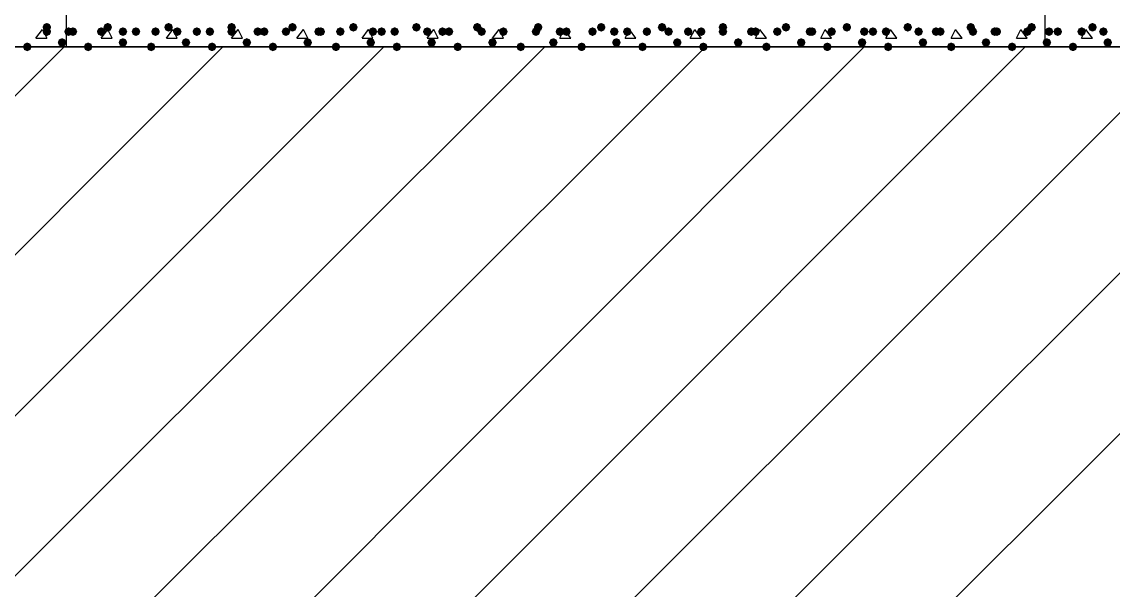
# Model space of a CAD drawing. Header units: millimetres. Extents: x 0 to 420, y 0 to 297.
# Drawn here: x 173.93 to 195.18, y 188.56 to 199.62 of the extents above; entities that cross this region are included whole.
import ezdxf

# ---------------------------------------------------------------- set-up
doc = ezdxf.new("R2010")
doc.units = ezdxf.units.MM
doc.layers.get('0').update_dxf_attribs({"linetype": 'CONTINUOUS'})

msp = doc.modelspace()

# ---------------------------------------------------------------- hatches: boundary and pattern name
at = {"true_color": 0x000007}
for points in [[(174.498, 199.517), (174.473129, 199.457204), (174.413333, 199.432333), (174.353538, 199.457204), (174.328667, 199.517), (174.353537, 199.576796), (174.413333, 199.601667), (174.473129, 199.576796)], [(194.860333, 199.517), (194.835462, 199.457204), (194.775667, 199.432333), (194.715871, 199.457204), (194.691, 199.517), (194.715871, 199.576796), (194.775667, 199.601667), (194.835462, 199.576796)], [(174.498, 199.432333), (174.473129, 199.372537), (174.413333, 199.347667), (174.353538, 199.372537), (174.328667, 199.432333), (174.353537, 199.492129), (174.413333, 199.517), (174.473129, 199.492129)], [(194.013667, 199.432333), (193.988796, 199.372537), (193.929, 199.347667), (193.869204, 199.372537), (193.844333, 199.432333), (193.869204, 199.492129), (193.929, 199.517), (193.988796, 199.492129)], [(194.183, 199.432333), (194.158129, 199.372537), (194.098333, 199.347667), (194.038538, 199.372537), (194.013667, 199.432333), (194.038537, 199.492129), (194.098333, 199.517), (194.158129, 199.492129)], [(194.648667, 199.432333), (194.623796, 199.372537), (194.564, 199.347667), (194.504204, 199.372537), (194.479333, 199.432333), (194.504204, 199.492129), (194.564, 199.517), (194.623796, 199.492129)], [(195.072, 199.432333), (195.047129, 199.372537), (194.987333, 199.347667), (194.927538, 199.372537), (194.902667, 199.432333), (194.927537, 199.492129), (194.987333, 199.517), (195.047129, 199.492129)], [(174.117, 199.136), (174.092129, 199.076204), (174.032333, 199.051333), (173.972537, 199.076204), (173.947667, 199.136), (173.972537, 199.195796), (174.032333, 199.220667), (174.092129, 199.195796)], [(174.794333, 199.220667), (174.769463, 199.160871), (174.709667, 199.136), (174.649871, 199.160871), (174.625, 199.220667), (174.649871, 199.280462), (174.709667, 199.305333), (174.769462, 199.280463)], [(193.971333, 199.220667), (193.946463, 199.160871), (193.886667, 199.136), (193.826871, 199.160871), (193.802, 199.220667), (193.826871, 199.280462), (193.886667, 199.305333), (193.946462, 199.280463)], [(194.479333, 199.136), (194.454463, 199.076204), (194.394667, 199.051333), (194.334871, 199.076204), (194.31, 199.136), (194.334871, 199.195796), (194.394667, 199.220667), (194.454462, 199.195796)], [(195.156667, 199.220667), (195.131796, 199.160871), (195.072, 199.136), (195.012204, 199.160871), (194.987333, 199.220667), (195.012204, 199.280462), (195.072, 199.305333), (195.131796, 199.280463)]]:
    msp.add_hatch(color=0, dxfattribs=at).paths.add_polyline_path(points, flags=0)
at = {"true_color": 0x000008}
for points in [[(175.683333, 199.517), (175.658462, 199.457204), (175.598667, 199.432333), (175.538871, 199.457204), (175.514, 199.517), (175.538871, 199.576796), (175.598667, 199.601667), (175.658462, 199.576796)], [(176.868667, 199.517), (176.843796, 199.457204), (176.784, 199.432333), (176.724204, 199.457204), (176.699333, 199.517), (176.724204, 199.576796), (176.784, 199.601667), (176.843796, 199.576796)], [(178.096333, 199.517), (178.071463, 199.457204), (178.011667, 199.432333), (177.951871, 199.457204), (177.927, 199.517), (177.951871, 199.576796), (178.011667, 199.601667), (178.071462, 199.576796)], [(179.281667, 199.517), (179.256796, 199.457204), (179.197, 199.432333), (179.137204, 199.457204), (179.112333, 199.517), (179.137204, 199.576796), (179.197, 199.601667), (179.256796, 199.576796)], [(180.467, 199.517), (180.442129, 199.457204), (180.382333, 199.432333), (180.322538, 199.457204), (180.297667, 199.517), (180.322537, 199.576796), (180.382333, 199.601667), (180.442129, 199.576796)], [(181.694667, 199.517), (181.669796, 199.457204), (181.61, 199.432333), (181.550204, 199.457204), (181.525333, 199.517), (181.550204, 199.576796), (181.61, 199.601667), (181.669796, 199.576796)], [(182.88, 199.517), (182.855129, 199.457204), (182.795333, 199.432333), (182.735538, 199.457204), (182.710667, 199.517), (182.735537, 199.576796), (182.795333, 199.601667), (182.855129, 199.576796)], [(184.065333, 199.517), (184.040462, 199.457204), (183.980667, 199.432333), (183.920871, 199.457204), (183.896, 199.517), (183.920871, 199.576796), (183.980667, 199.601667), (184.040462, 199.576796)], [(185.293, 199.517), (185.268129, 199.457204), (185.208333, 199.432333), (185.148538, 199.457204), (185.123667, 199.517), (185.148537, 199.576796), (185.208333, 199.601667), (185.268129, 199.576796)], [(186.478333, 199.517), (186.453463, 199.457204), (186.393667, 199.432333), (186.333871, 199.457204), (186.309, 199.517), (186.333871, 199.576796), (186.393667, 199.601667), (186.453462, 199.576796)], [(187.663667, 199.517), (187.638796, 199.457204), (187.579, 199.432333), (187.519204, 199.457204), (187.494333, 199.517), (187.519204, 199.576796), (187.579, 199.601667), (187.638796, 199.576796)], [(188.891333, 199.517), (188.866462, 199.457204), (188.806667, 199.432333), (188.746871, 199.457204), (188.722, 199.517), (188.746871, 199.576796), (188.806667, 199.601667), (188.866462, 199.576796)], [(190.076667, 199.517), (190.051796, 199.457204), (189.992, 199.432333), (189.932204, 199.457204), (189.907333, 199.517), (189.932204, 199.576796), (189.992, 199.601667), (190.051796, 199.576796)], [(191.262, 199.517), (191.237129, 199.457204), (191.177333, 199.432333), (191.117538, 199.457204), (191.092667, 199.517), (191.117537, 199.576796), (191.177333, 199.601667), (191.237129, 199.576796)], [(192.489667, 199.517), (192.464796, 199.457204), (192.405, 199.432333), (192.345204, 199.457204), (192.320333, 199.517), (192.345204, 199.576796), (192.405, 199.601667), (192.464796, 199.576796)], [(193.675, 199.517), (193.650129, 199.457204), (193.590333, 199.432333), (193.530538, 199.457204), (193.505667, 199.517), (193.530537, 199.576796), (193.590333, 199.601667), (193.650129, 199.576796)], [(174.921333, 199.432333), (174.896462, 199.372537), (174.836667, 199.347667), (174.776871, 199.372537), (174.752, 199.432333), (174.776871, 199.492129), (174.836667, 199.517), (174.896462, 199.492129)], [(175.006, 199.432333), (174.981129, 199.372537), (174.921333, 199.347667), (174.861538, 199.372537), (174.836667, 199.432333), (174.861537, 199.492129), (174.921333, 199.517), (174.981129, 199.492129)], [(175.556333, 199.432333), (175.531462, 199.372537), (175.471667, 199.347667), (175.411871, 199.372537), (175.387, 199.432333), (175.411871, 199.492129), (175.471667, 199.517), (175.531462, 199.492129)], [(175.979667, 199.432333), (175.954796, 199.372537), (175.895, 199.347667), (175.835204, 199.372537), (175.810333, 199.432333), (175.835204, 199.492129), (175.895, 199.517), (175.954796, 199.492129)], [(176.233667, 199.432333), (176.208796, 199.372537), (176.149, 199.347667), (176.089204, 199.372537), (176.064333, 199.432333), (176.089204, 199.492129), (176.149, 199.517), (176.208796, 199.492129)], [(176.614667, 199.432333), (176.589796, 199.372537), (176.53, 199.347667), (176.470204, 199.372537), (176.445333, 199.432333), (176.470204, 199.492129), (176.53, 199.517), (176.589796, 199.492129)], [(177.038, 199.432333), (177.013129, 199.372537), (176.953333, 199.347667), (176.893538, 199.372537), (176.868667, 199.432333), (176.893537, 199.492129), (176.953333, 199.517), (177.013129, 199.492129)], [(177.419, 199.432333), (177.394129, 199.372537), (177.334333, 199.347667), (177.274538, 199.372537), (177.249667, 199.432333), (177.274537, 199.492129), (177.334333, 199.517), (177.394129, 199.492129)], [(177.673, 199.432333), (177.648129, 199.372537), (177.588333, 199.347667), (177.528538, 199.372537), (177.503667, 199.432333), (177.528537, 199.492129), (177.588333, 199.517), (177.648129, 199.492129)], [(178.096333, 199.432333), (178.071463, 199.372537), (178.011667, 199.347667), (177.951871, 199.372537), (177.927, 199.432333), (177.951871, 199.492129), (178.011667, 199.517), (178.071462, 199.492129)], [(178.604333, 199.432333), (178.579463, 199.372537), (178.519667, 199.347667), (178.459871, 199.372537), (178.435, 199.432333), (178.459871, 199.492129), (178.519667, 199.517), (178.579462, 199.492129)], [(178.731333, 199.432333), (178.706462, 199.372537), (178.646667, 199.347667), (178.586871, 199.372537), (178.562, 199.432333), (178.586871, 199.492129), (178.646667, 199.517), (178.706462, 199.492129)], [(179.154667, 199.432333), (179.129796, 199.372537), (179.07, 199.347667), (179.010204, 199.372537), (178.985333, 199.432333), (179.010204, 199.492129), (179.07, 199.517), (179.129796, 199.492129)], [(179.789667, 199.432333), (179.764796, 199.372537), (179.705, 199.347667), (179.645204, 199.372537), (179.620333, 199.432333), (179.645204, 199.492129), (179.705, 199.517), (179.764796, 199.492129)], [(179.832, 199.432333), (179.807129, 199.372537), (179.747333, 199.347667), (179.687537, 199.372537), (179.662667, 199.432333), (179.687537, 199.492129), (179.747333, 199.517), (179.807129, 199.492129)], [(180.213, 199.432333), (180.188129, 199.372537), (180.128333, 199.347667), (180.068537, 199.372537), (180.043667, 199.432333), (180.068537, 199.492129), (180.128333, 199.517), (180.188129, 199.492129)], [(180.848, 199.432333), (180.823129, 199.372537), (180.763333, 199.347667), (180.703537, 199.372537), (180.678667, 199.432333), (180.703537, 199.492129), (180.763333, 199.517), (180.823129, 199.492129)], [(181.017333, 199.432333), (180.992462, 199.372537), (180.932667, 199.347667), (180.872871, 199.372537), (180.848, 199.432333), (180.872871, 199.492129), (180.932667, 199.517), (180.992462, 199.492129)], [(181.271333, 199.432333), (181.246462, 199.372537), (181.186667, 199.347667), (181.126871, 199.372537), (181.102, 199.432333), (181.126871, 199.492129), (181.186667, 199.517), (181.246462, 199.492129)], [(181.906333, 199.432333), (181.881463, 199.372537), (181.821667, 199.347667), (181.761871, 199.372537), (181.737, 199.432333), (181.761871, 199.492129), (181.821667, 199.517), (181.881462, 199.492129)], [(182.202667, 199.432333), (182.177796, 199.372537), (182.118, 199.347667), (182.058204, 199.372537), (182.033333, 199.432333), (182.058204, 199.492129), (182.118, 199.517), (182.177796, 199.492129)], [(182.329667, 199.432333), (182.304796, 199.372537), (182.245, 199.347667), (182.185204, 199.372537), (182.160333, 199.432333), (182.185204, 199.492129), (182.245, 199.517), (182.304796, 199.492129)], [(182.964667, 199.432333), (182.939796, 199.372537), (182.88, 199.347667), (182.820204, 199.372537), (182.795333, 199.432333), (182.820204, 199.492129), (182.88, 199.517), (182.939796, 199.492129)], [(183.388, 199.432333), (183.363129, 199.372537), (183.303333, 199.347667), (183.243538, 199.372537), (183.218667, 199.432333), (183.243537, 199.492129), (183.303333, 199.517), (183.363129, 199.492129)], [(183.388, 199.432333), (183.363129, 199.372537), (183.303333, 199.347667), (183.243538, 199.372537), (183.218667, 199.432333), (183.243537, 199.492129), (183.303333, 199.517), (183.363129, 199.492129)], [(184.023, 199.432333), (183.998129, 199.372537), (183.938333, 199.347667), (183.878537, 199.372537), (183.853667, 199.432333), (183.878537, 199.492129), (183.938333, 199.517), (183.998129, 199.492129)], [(184.488667, 199.432333), (184.463796, 199.372537), (184.404, 199.347667), (184.344204, 199.372537), (184.319333, 199.432333), (184.344204, 199.492129), (184.404, 199.517), (184.463796, 199.492129)], [(184.615667, 199.432333), (184.590796, 199.372537), (184.531, 199.347667), (184.471204, 199.372537), (184.446333, 199.432333), (184.471204, 199.492129), (184.531, 199.517), (184.590796, 199.492129)], [(185.123667, 199.432333), (185.098796, 199.372537), (185.039, 199.347667), (184.979204, 199.372537), (184.954333, 199.432333), (184.979204, 199.492129), (185.039, 199.517), (185.098796, 199.492129)], [(185.547, 199.432333), (185.522129, 199.372537), (185.462333, 199.347667), (185.402537, 199.372537), (185.377667, 199.432333), (185.402537, 199.492129), (185.462333, 199.517), (185.522129, 199.492129)], [(185.801, 199.432333), (185.776129, 199.372537), (185.716333, 199.347667), (185.656538, 199.372537), (185.631667, 199.432333), (185.656537, 199.492129), (185.716333, 199.517), (185.776129, 199.492129)], [(186.182, 199.432333), (186.157129, 199.372537), (186.097333, 199.347667), (186.037537, 199.372537), (186.012667, 199.432333), (186.037537, 199.492129), (186.097333, 199.517), (186.157129, 199.492129)], [(186.605333, 199.432333), (186.580462, 199.372537), (186.520667, 199.347667), (186.460871, 199.372537), (186.436, 199.432333), (186.460871, 199.492129), (186.520667, 199.517), (186.580462, 199.492129)], [(186.986333, 199.432333), (186.961462, 199.372537), (186.901667, 199.347667), (186.841871, 199.372537), (186.817, 199.432333), (186.841871, 199.492129), (186.901667, 199.517), (186.961462, 199.492129)], [(187.240333, 199.432333), (187.215462, 199.372537), (187.155667, 199.347667), (187.095871, 199.372537), (187.071, 199.432333), (187.095871, 199.492129), (187.155667, 199.517), (187.215462, 199.492129)], [(187.663667, 199.432333), (187.638796, 199.372537), (187.579, 199.347667), (187.519204, 199.372537), (187.494333, 199.432333), (187.519204, 199.492129), (187.579, 199.517), (187.638796, 199.492129)], [(188.214, 199.432333), (188.189129, 199.372537), (188.129333, 199.347667), (188.069538, 199.372537), (188.044667, 199.432333), (188.069537, 199.492129), (188.129333, 199.517), (188.189129, 199.492129)], [(188.298667, 199.432333), (188.273796, 199.372537), (188.214, 199.347667), (188.154204, 199.372537), (188.129333, 199.432333), (188.154204, 199.492129), (188.214, 199.517), (188.273796, 199.492129)], [(188.722, 199.432333), (188.697129, 199.372537), (188.637333, 199.347667), (188.577538, 199.372537), (188.552667, 199.432333), (188.577537, 199.492129), (188.637333, 199.517), (188.697129, 199.492129)], [(189.357, 199.432333), (189.332129, 199.372537), (189.272333, 199.347667), (189.212538, 199.372537), (189.187667, 199.432333), (189.212537, 199.492129), (189.272333, 199.517), (189.332129, 199.492129)], [(189.399333, 199.432333), (189.374462, 199.372537), (189.314667, 199.347667), (189.254871, 199.372537), (189.23, 199.432333), (189.254871, 199.492129), (189.314667, 199.517), (189.374462, 199.492129)], [(189.780333, 199.432333), (189.755462, 199.372537), (189.695667, 199.347667), (189.635871, 199.372537), (189.611, 199.432333), (189.635871, 199.492129), (189.695667, 199.517), (189.755462, 199.492129)], [(190.415333, 199.432333), (190.390462, 199.372537), (190.330667, 199.347667), (190.270871, 199.372537), (190.246, 199.432333), (190.270871, 199.492129), (190.330667, 199.517), (190.390462, 199.492129)], [(190.584667, 199.432333), (190.559796, 199.372537), (190.5, 199.347667), (190.440204, 199.372537), (190.415333, 199.432333), (190.440204, 199.492129), (190.5, 199.517), (190.559796, 199.492129)], [(190.838667, 199.432333), (190.813796, 199.372537), (190.754, 199.347667), (190.694204, 199.372537), (190.669333, 199.432333), (190.694204, 199.492129), (190.754, 199.517), (190.813796, 199.492129)], [(191.473667, 199.432333), (191.448796, 199.372537), (191.389, 199.347667), (191.329204, 199.372537), (191.304333, 199.432333), (191.329204, 199.492129), (191.389, 199.517), (191.448796, 199.492129)], [(191.812333, 199.432333), (191.787463, 199.372537), (191.727667, 199.347667), (191.667871, 199.372537), (191.643, 199.432333), (191.667871, 199.492129), (191.727667, 199.517), (191.787462, 199.492129)], [(191.897, 199.432333), (191.872129, 199.372537), (191.812333, 199.347667), (191.752537, 199.372537), (191.727667, 199.432333), (191.752537, 199.492129), (191.812333, 199.517), (191.872129, 199.492129)], [(192.532, 199.432333), (192.507129, 199.372537), (192.447333, 199.347667), (192.387538, 199.372537), (192.362667, 199.432333), (192.387537, 199.492129), (192.447333, 199.517), (192.507129, 199.492129)], [(192.955333, 199.432333), (192.930462, 199.372537), (192.870667, 199.347667), (192.810871, 199.372537), (192.786, 199.432333), (192.810871, 199.492129), (192.870667, 199.517), (192.930462, 199.492129)], [(192.997667, 199.432333), (192.972796, 199.372537), (192.913, 199.347667), (192.853204, 199.372537), (192.828333, 199.432333), (192.853204, 199.492129), (192.913, 199.517), (192.972796, 199.492129)], [(193.590333, 199.432333), (193.565462, 199.372537), (193.505667, 199.347667), (193.445871, 199.372537), (193.421, 199.432333), (193.445871, 199.492129), (193.505667, 199.517), (193.565462, 199.492129)], [(175.302333, 199.136), (175.277462, 199.076204), (175.217667, 199.051333), (175.157871, 199.076204), (175.133, 199.136), (175.157871, 199.195796), (175.217667, 199.220667), (175.277462, 199.195796)], [(175.979667, 199.220667), (175.954796, 199.160871), (175.895, 199.136), (175.835204, 199.160871), (175.810333, 199.220667), (175.835204, 199.280462), (175.895, 199.305333), (175.954796, 199.280463)], [(176.53, 199.136), (176.505129, 199.076204), (176.445333, 199.051333), (176.385538, 199.076204), (176.360667, 199.136), (176.385537, 199.195796), (176.445333, 199.220667), (176.505129, 199.195796)], [(177.207333, 199.220667), (177.182462, 199.160871), (177.122667, 199.136), (177.062871, 199.160871), (177.038, 199.220667), (177.062871, 199.280462), (177.122667, 199.305333), (177.182462, 199.280463)], [(177.715333, 199.136), (177.690462, 199.076204), (177.630667, 199.051333), (177.570871, 199.076204), (177.546, 199.136), (177.570871, 199.195796), (177.630667, 199.220667), (177.690462, 199.195796)], [(178.392667, 199.220667), (178.367796, 199.160871), (178.308, 199.136), (178.248204, 199.160871), (178.223333, 199.220667), (178.248204, 199.280462), (178.308, 199.305333), (178.367796, 199.280463)], [(178.900667, 199.136), (178.875796, 199.076204), (178.816, 199.051333), (178.756204, 199.076204), (178.731333, 199.136), (178.756204, 199.195796), (178.816, 199.220667), (178.875796, 199.195796)], [(179.578, 199.220667), (179.553129, 199.160871), (179.493333, 199.136), (179.433538, 199.160871), (179.408667, 199.220667), (179.433537, 199.280462), (179.493333, 199.305333), (179.553129, 199.280463)], [(180.128333, 199.136), (180.103462, 199.076204), (180.043667, 199.051333), (179.983871, 199.076204), (179.959, 199.136), (179.983871, 199.195796), (180.043667, 199.220667), (180.103462, 199.195796)], [(180.805667, 199.220667), (180.780796, 199.160871), (180.721, 199.136), (180.661204, 199.160871), (180.636333, 199.220667), (180.661204, 199.280462), (180.721, 199.305333), (180.780796, 199.280463)], [(181.313667, 199.136), (181.288796, 199.076204), (181.229, 199.051333), (181.169204, 199.076204), (181.144333, 199.136), (181.169204, 199.195796), (181.229, 199.220667), (181.288796, 199.195796)], [(181.991, 199.220667), (181.966129, 199.160871), (181.906333, 199.136), (181.846538, 199.160871), (181.821667, 199.220667), (181.846537, 199.280462), (181.906333, 199.305333), (181.966129, 199.280463)], [(182.499, 199.136), (182.474129, 199.076204), (182.414333, 199.051333), (182.354537, 199.076204), (182.329667, 199.136), (182.354537, 199.195796), (182.414333, 199.220667), (182.474129, 199.195796)], [(183.176333, 199.220667), (183.151462, 199.160871), (183.091667, 199.136), (183.031871, 199.160871), (183.007, 199.220667), (183.031871, 199.280462), (183.091667, 199.305333), (183.151462, 199.280463)], [(183.726667, 199.136), (183.701796, 199.076204), (183.642, 199.051333), (183.582204, 199.076204), (183.557333, 199.136), (183.582204, 199.195796), (183.642, 199.220667), (183.701796, 199.195796)], [(184.361667, 199.220667), (184.336796, 199.160871), (184.277, 199.136), (184.217204, 199.160871), (184.192333, 199.220667), (184.217204, 199.280462), (184.277, 199.305333), (184.336796, 199.280463)], [(184.912, 199.136), (184.887129, 199.076204), (184.827333, 199.051333), (184.767538, 199.076204), (184.742667, 199.136), (184.767537, 199.195796), (184.827333, 199.220667), (184.887129, 199.195796)], [(185.589333, 199.220667), (185.564462, 199.160871), (185.504667, 199.136), (185.444871, 199.160871), (185.42, 199.220667), (185.444871, 199.280462), (185.504667, 199.305333), (185.564462, 199.280463)], [(186.097333, 199.136), (186.072462, 199.076204), (186.012667, 199.051333), (185.952871, 199.076204), (185.928, 199.136), (185.952871, 199.195796), (186.012667, 199.220667), (186.072462, 199.195796)], [(186.774667, 199.220667), (186.749796, 199.160871), (186.69, 199.136), (186.630204, 199.160871), (186.605333, 199.220667), (186.630204, 199.280462), (186.69, 199.305333), (186.749796, 199.280463)], [(187.282667, 199.136), (187.257796, 199.076204), (187.198, 199.051333), (187.138204, 199.076204), (187.113333, 199.136), (187.138204, 199.195796), (187.198, 199.220667), (187.257796, 199.195796)], [(187.96, 199.220667), (187.935129, 199.160871), (187.875333, 199.136), (187.815538, 199.160871), (187.790667, 199.220667), (187.815537, 199.280462), (187.875333, 199.305333), (187.935129, 199.280463)], [(188.510333, 199.136), (188.485462, 199.076204), (188.425667, 199.051333), (188.365871, 199.076204), (188.341, 199.136), (188.365871, 199.195796), (188.425667, 199.220667), (188.485462, 199.195796)], [(189.187667, 199.220667), (189.162796, 199.160871), (189.103, 199.136), (189.043204, 199.160871), (189.018333, 199.220667), (189.043204, 199.280462), (189.103, 199.305333), (189.162796, 199.280463)], [(189.695667, 199.136), (189.670796, 199.076204), (189.611, 199.051333), (189.551204, 199.076204), (189.526333, 199.136), (189.551204, 199.195796), (189.611, 199.220667), (189.670796, 199.195796)], [(190.373, 199.220667), (190.348129, 199.160871), (190.288333, 199.136), (190.228538, 199.160871), (190.203667, 199.220667), (190.228537, 199.280462), (190.288333, 199.305333), (190.348129, 199.280463)], [(190.881, 199.136), (190.856129, 199.076204), (190.796333, 199.051333), (190.736538, 199.076204), (190.711667, 199.136), (190.736537, 199.195796), (190.796333, 199.220667), (190.856129, 199.195796)], [(191.558333, 199.220667), (191.533462, 199.160871), (191.473667, 199.136), (191.413871, 199.160871), (191.389, 199.220667), (191.413871, 199.280462), (191.473667, 199.305333), (191.533462, 199.280463)], [(192.108667, 199.136), (192.083796, 199.076204), (192.024, 199.051333), (191.964204, 199.076204), (191.939333, 199.136), (191.964204, 199.195796), (192.024, 199.220667), (192.083796, 199.195796)], [(192.786, 199.220667), (192.761129, 199.160871), (192.701333, 199.136), (192.641538, 199.160871), (192.616667, 199.220667), (192.641537, 199.280462), (192.701333, 199.305333), (192.761129, 199.280463)], [(193.294, 199.136), (193.269129, 199.076204), (193.209333, 199.051333), (193.149538, 199.076204), (193.124667, 199.136), (193.149537, 199.195796), (193.209333, 199.220667), (193.269129, 199.195796)]]:
    msp.add_hatch(color=0, dxfattribs=at).paths.add_polyline_path(points, flags=0)

# ---------------------------------------------------------------- linework, layer by layer
at = {"color": 0, "true_color": 0x0000fd}
msp.add_lwpolyline([(33.528, 180.086), (377.486333, 180.086), (377.486333, 199.136), (215.053333, 199.136), (215.053333, 220.345), (195.961, 220.345), (195.961, 199.136), (33.528, 199.136)], close=True, dxfattribs=at)
at = {"color": 0, "true_color": 0x000007}
for points in [[(33.528002, 199.135999), (195.961001, 199.135999), (195.961001, 220.344999), (215.053334, 220.344999), (215.053334, 199.135999), (377.486334, 199.135999), (377.486334, 180.085999), (33.528002, 180.085999)], [(172.677667, 201.252667), (172.677667, 199.136), (174.794333, 199.136), (174.794333, 201.252667)], [(193.844333, 201.252667), (193.844333, 199.136), (195.961, 199.136), (195.961, 201.252667)]]:
    msp.add_lwpolyline(points, close=True, dxfattribs=at)
at = {"color": 0, "true_color": 0x000002}
for points in [[(180.636333, 180.086), (215.053333, 214.460667)], [(183.769, 180.086), (215.053333, 211.328)], [(177.503667, 180.086), (199.39, 201.93)], [(155.659667, 180.086), (174.752, 199.136)], [(158.792333, 180.086), (177.842333, 199.136)], [(161.925, 180.086), (180.975, 199.136)], [(165.015333, 180.086), (184.107667, 199.136)], [(168.148, 180.086), (187.240333, 199.136)], [(171.280667, 180.086), (190.330667, 199.136)], [(174.413333, 180.086), (193.463333, 199.136)]]:
    msp.add_lwpolyline(points, dxfattribs=at)
at = {"color": 0, "true_color": 0x000007}
for points in [[(174.201667, 199.305333), (174.328667, 199.474667), (174.413333, 199.305333)], [(194.564, 199.305333), (194.648667, 199.474667)], [(194.775667, 199.305333), (194.648667, 199.474667)], [(174.201667, 199.305333), (174.413333, 199.305333)], [(174.794333, 199.136), (193.844333, 199.136)], [(194.564, 199.305333), (194.775667, 199.305333)]]:
    msp.add_lwpolyline(points, dxfattribs=at)
at = {"color": 0, "true_color": 0x000008}
for points in [[(175.471667, 199.305333), (175.598667, 199.474667)], [(175.683333, 199.305333), (175.598667, 199.474667)], [(176.741667, 199.305333), (176.868667, 199.474667)], [(176.953333, 199.305333), (176.868667, 199.474667)], [(178.011667, 199.305333), (178.138667, 199.474667)], [(178.223333, 199.305333), (178.138667, 199.474667)], [(179.281667, 199.305333), (179.408667, 199.474667)], [(179.493333, 199.305333), (179.408667, 199.474667)], [(180.551667, 199.305333), (180.678667, 199.474667)], [(180.763333, 199.305333), (180.678667, 199.474667)], [(181.821667, 199.305333), (181.948667, 199.474667)], [(182.033333, 199.305333), (181.948667, 199.474667)], [(183.091667, 199.305333), (183.218667, 199.474667)], [(183.303333, 199.305333), (183.218667, 199.474667)], [(184.404, 199.305333), (184.488667, 199.474667)], [(184.615667, 199.305333), (184.488667, 199.474667)], [(185.674, 199.305333), (185.758667, 199.474667)], [(185.885667, 199.305333), (185.758667, 199.474667)], [(186.944, 199.305333), (187.028667, 199.474667)], [(187.155667, 199.305333), (187.028667, 199.474667)], [(188.214, 199.305333), (188.298667, 199.474667)], [(188.425667, 199.305333), (188.298667, 199.474667)], [(189.484, 199.305333), (189.568667, 199.474667)], [(189.695667, 199.305333), (189.568667, 199.474667)], [(190.754, 199.305333), (190.838667, 199.474667)], [(190.965667, 199.305333), (190.838667, 199.474667)], [(192.024, 199.305333), (192.108667, 199.474667)], [(192.235667, 199.305333), (192.108667, 199.474667)], [(193.294, 199.305333), (193.378667, 199.474667)], [(193.505667, 199.305333), (193.378667, 199.474667)], [(175.471667, 199.305333), (175.683333, 199.305333)], [(176.741667, 199.305333), (176.953333, 199.305333)], [(178.011667, 199.305333), (178.223333, 199.305333)], [(179.281667, 199.305333), (179.493333, 199.305333)], [(180.551667, 199.305333), (180.763333, 199.305333)], [(181.821667, 199.305333), (182.033333, 199.305333)], [(183.091667, 199.305333), (183.303333, 199.305333)], [(184.404, 199.305333), (184.615667, 199.305333)], [(185.674, 199.305333), (185.885667, 199.305333)], [(186.944, 199.305333), (187.155667, 199.305333)], [(188.214, 199.305333), (188.425667, 199.305333)], [(189.484, 199.305333), (189.695667, 199.305333)], [(190.754, 199.305333), (190.965667, 199.305333)], [(192.024, 199.305333), (192.235667, 199.305333)], [(193.294, 199.305333), (193.505667, 199.305333)]]:
    msp.add_lwpolyline(points, dxfattribs=at)

doc.saveas('drawing.dxf')
